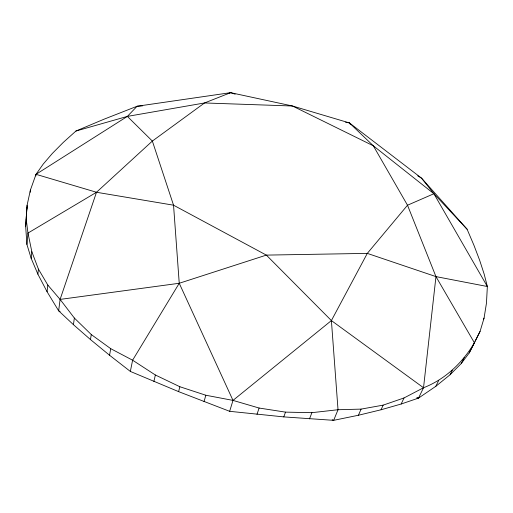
<?xml version="1.0" encoding="UTF-8"?>
<svg xmlns="http://www.w3.org/2000/svg" width="513" height="513" viewBox="0 0 513 513"><rect width="100%" height="100%" fill="white"/><g stroke="black" fill="none" stroke-linecap="round" stroke-linejoin="round"><path stroke-width="0.77" d="M25.65 226.188L27.106 205.2L30.402 190.066L36.013 174.324L43.182 164.128L52.326 153.458L63.285 142.409L75.924 131.039L104.094 119.176L137.106 106.242L230.613 92.667L292.493 106.005L349.424 122.915L421.564 178.171L467.093 229.228L473.916 245.208L479.617 260.162L484.125 273.974L487.35 286.51L486.471 303.068L484.067 318.086L480.065 331.392L474.41 342.793L469.241 352.925L461.225 363.563L450.074 374.746L435.806 386.315L418.525 398.101L401.172 404.013L381.056 409.772L358.44 415.248L333.668 420.333L283.785 416.896L229.657 411.317L178.614 391.637L130.347 371.425L109.558 355.246L90.474 339.568L73.423 324.671L58.649 310.807L47.068 291.737L37.885 274.166L31.171 258.347L26.92 244.451L25.65 226.188L27.106 205.2M30.203 192.247L30.402 190.066M26.92 244.451L27.978 233.069L26.246 219.583M35.859 175.921L36.013 174.324L127.359 116.4L137.106 106.242L142.486 105.883M31.171 258.347L31.825 251.703L27.978 233.069L96.502 192.266L152.355 141.069L204.533 102.959L230.613 92.667L235.166 94.18M37.885 274.166L38.417 269.113L31.825 251.703M416.928 397.985L418.525 398.101L423.526 387.751L435.96 276.603L407.508 205.226L373.317 145.795L349.424 122.915L345.512 122.184M47.068 291.737L47.831 285.087L38.417 269.113M47.831 285.087L60.098 299.406L179.242 283.272L266.35 255.108L367.308 253.384L435.96 276.603L474.41 342.793C462.643 362.64 445.239 379.344 423.526 387.751L331.398 320.574L266.35 255.108L173.541 205.194L96.502 192.266L60.098 299.406L58.649 310.807L60.111 311.468M73.423 324.671L74.366 318.047L60.098 299.406M90.474 339.568L91.276 334.553L74.366 318.047M109.558 355.246L110.731 348.673L91.276 334.553M130.347 371.425L132.604 360.203L179.242 283.272L173.541 205.194L152.355 141.069L127.359 116.4L75.924 131.039M153.894 381.499L155.356 374.997L132.604 360.203L110.731 348.673M26.65 210.195L26.849 209.33M27.054 208.47L27.452 206.752M178.614 391.637L179.845 386.731L155.356 374.997M204.039 401.647L205.822 395.234L232.998 400.397L259.103 408.04L285.504 412.131L311.904 412.676L338.022 409.727L361.094 409.111L383.153 405.135L404.02 397.953L423.526 387.751M229.657 411.317L232.998 400.397L331.398 320.574L367.308 253.384L407.508 205.226L433.895 193.734L467.093 229.228M256.994 414.357L259.103 408.04M283.785 416.896L285.504 412.131M309.499 418.897L311.904 412.676M358.44 415.248L361.094 409.111M381.056 409.772L383.153 405.135M401.172 404.013L404.02 397.953M435.806 386.315L438.769 380.325M469.241 352.925L474.647 342.113M475.134 341.139L480.065 331.392M450.074 374.746L452.351 370.213M483.419 319.362L484.067 318.086M461.225 363.563L464.239 357.632M227.644 93.719L230.613 92.667M127.359 116.4L204.533 102.959L292.493 106.005L373.317 145.795L433.895 193.734L487.35 286.51L435.96 276.603M416.954 397.812L418.525 398.101M36.013 174.324L96.502 192.266M179.845 386.731L205.822 395.234M332.174 419.762L333.668 420.333L338.022 409.727L331.398 320.574M417.749 175.85L421.564 178.171L433.895 193.734M349.424 122.915L350.244 124.217M179.242 283.272L232.998 400.397"/></g></svg>
